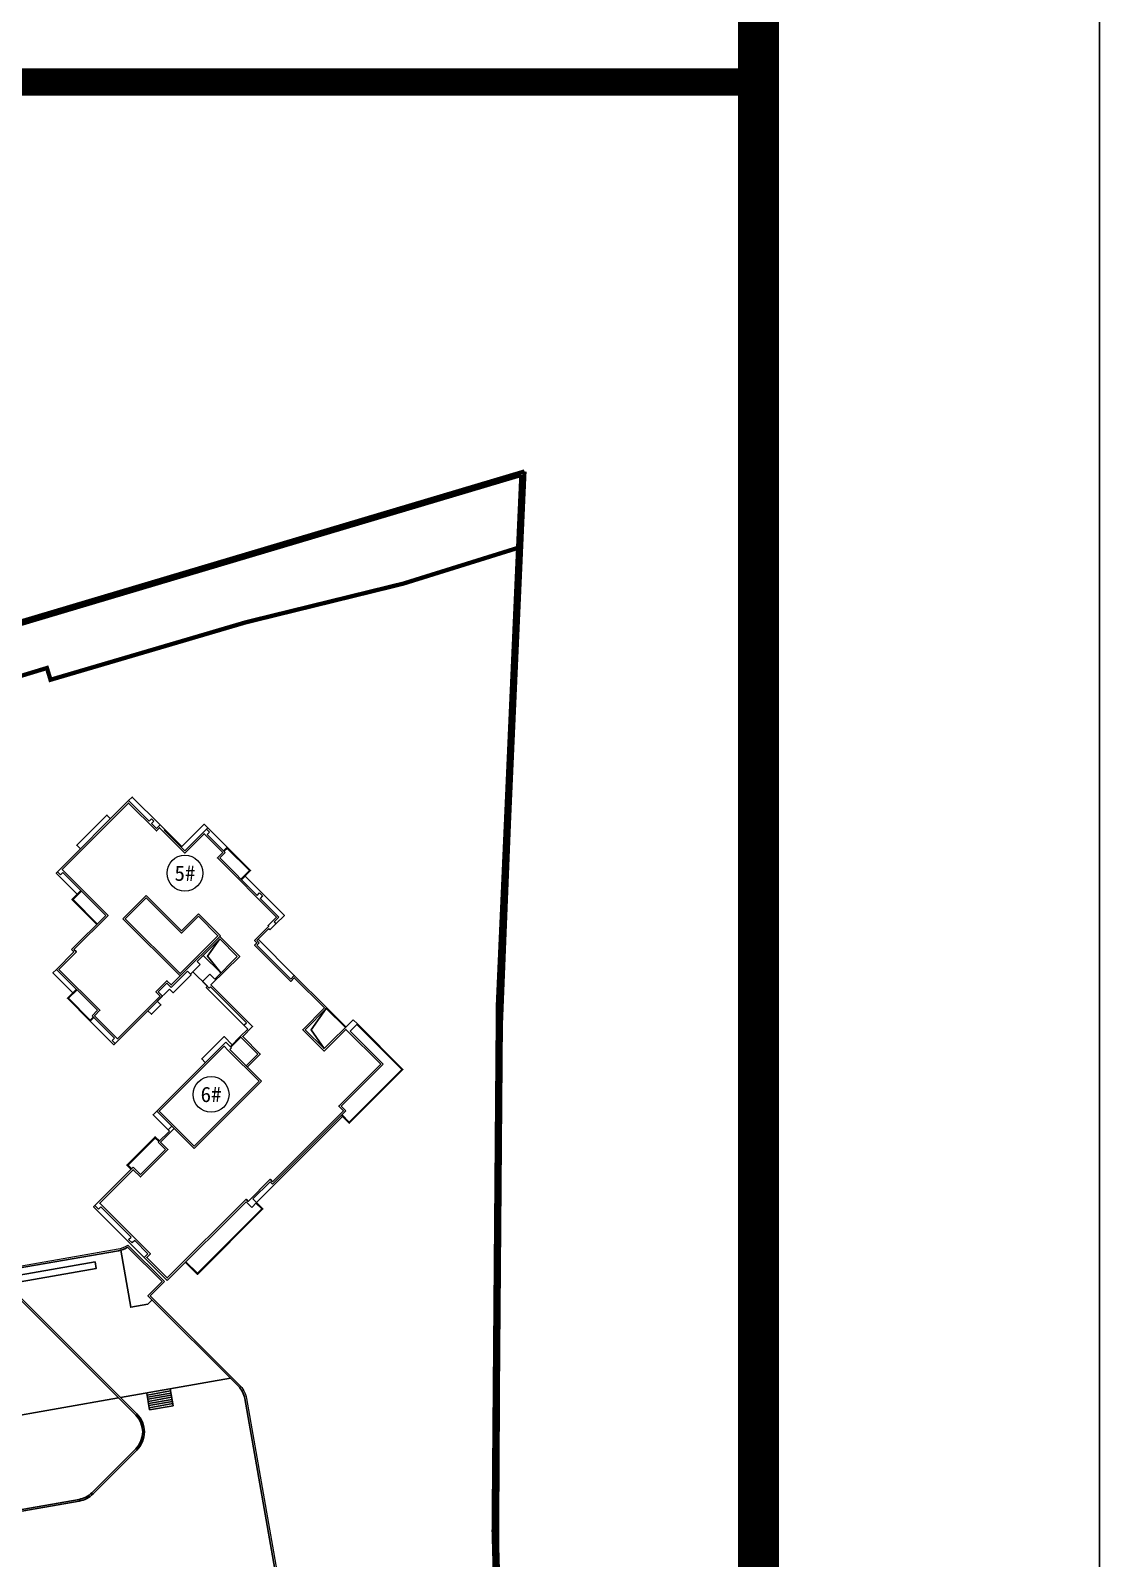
# Model space of a CAD drawing. Header units: millimetres. Extents: x 434053 to 1059003, y -2417481 to 936527.
# Drawn here: x 619283 to 620851, y -2229768 to -2227526 of the extents above; entities that cross this region are included whole.
import ezdxf
from ezdxf.enums import TextEntityAlignment as Align
from ezdxf.lldxf.tags import DXFTag

# ---------------------------------------------------------------- set-up
doc = ezdxf.new("R2010")
doc.units = ezdxf.units.MM
doc.header["$LTSCALE"] = 1000
doc.header["$MEASUREMENT"] = 0
doc.linetypes.add('示意图$0$DASHDOT', pattern=[25.4, 12.7, -6.35, 0, -6.35])
for name, color, linetype in [('A-ANNO-TTLB', 7, 'Continuous'), ('TITLIN', 7, 'Continuous'), ('图框层', 3, 'Continuous'), ('图签 A1$0$净用地范围线', 6, 'Continuous'), ('建筑轮廓-首层平台', 90, 'Continuous'), ('示意图$0$_平面辅助线', 7, 'Continuous'), ('示意图$0$净用地范围线', 6, 'Continuous'), ('示意图$0$图签 A1$0$净用地范围线', 6, 'Continuous'), ('示意图$0$坐标编号', 51, 'Continuous'), ('示意图$0$建筑轮廓-窗-阳台', 255, 'Continuous')]:
    doc.layers.add(name, color=color, linetype=linetype)
for name, color, linetype, lineweight in [('示意图$0$建筑物信息', 7, 'Continuous', 0), ('示意图$0$建筑轮廓-塔楼', 4, 'Continuous', 0), ('示意图$0$绿化系统', 106, 'Continuous', 5)]:
    doc.layers.add(name, color=color, linetype=linetype, lineweight=lineweight)
doc.styles.add('示意图$0$-黑体', font='simhei.ttf', dxfattribs={"width": 0.7})
tags = doc.linetypes.add('图签 A1$0$DASHDOT', pattern=[1, 0.5, -0.25, 0, -0.25]).pattern_tags.tags
tags[10:11] = [DXFTag(74, 4), DXFTag(75, 0), DXFTag(340, '0'), DXFTag(46, 1.0), DXFTag(50, 0.0), DXFTag(44, 0.0), DXFTag(45, 0.0)]
tags[8:9] = [DXFTag(74, 4), DXFTag(75, 0), DXFTag(340, '0'), DXFTag(46, 1.0), DXFTag(50, 0.0), DXFTag(44, 0.0), DXFTag(45, 0.0)]
tags[6:7] = [DXFTag(74, 4), DXFTag(75, 0), DXFTag(340, '0'), DXFTag(46, 1.0), DXFTag(50, 0.0), DXFTag(44, 0.0), DXFTag(45, 0.0)]
tags[4:5] = [DXFTag(74, 4), DXFTag(75, 0), DXFTag(340, '0'), DXFTag(46, 1.0), DXFTag(50, 0.0), DXFTag(44, 0.0), DXFTag(45, 0.0)]
tags = doc.linetypes.add('示意图$0$图签 A1$0$DASHDOT', pattern=[1, 0.5, -0.25, 0, -0.25]).pattern_tags.tags
tags[10:11] = [DXFTag(74, 4), DXFTag(75, 0), DXFTag(340, '0'), DXFTag(46, 1.0), DXFTag(50, 0.0), DXFTag(44, 0.0), DXFTag(45, 0.0)]
tags[8:9] = [DXFTag(74, 4), DXFTag(75, 0), DXFTag(340, '0'), DXFTag(46, 1.0), DXFTag(50, 0.0), DXFTag(44, 0.0), DXFTag(45, 0.0)]
tags[6:7] = [DXFTag(74, 4), DXFTag(75, 0), DXFTag(340, '0'), DXFTag(46, 1.0), DXFTag(50, 0.0), DXFTag(44, 0.0), DXFTag(45, 0.0)]
tags[4:5] = [DXFTag(74, 4), DXFTag(75, 0), DXFTag(340, '0'), DXFTag(46, 1.0), DXFTag(50, 0.0), DXFTag(44, 0.0), DXFTag(45, 0.0)]

# ---------------------------------------------------------------- blocks, each defined once
blk = doc.blocks.new('asdfgafg示意图$0$dfhghj')
at = {"color": 0, "linetype": 'ByBlock'}
for points in [[(-2403, 57566), (-1080, 58493, -0.153915), (526, 58999), (13579, 58999, 0.090583), (14710, 59206), (17984, 54541), (16074, 53201), (24652, 40969, -0.1540985), (25159, 39361), (25159, 18388), (24645, 18388), (24645, 17492)], [(5723, 31443), (11672, 35614, 0.4142131), (12407, 39793), (779, 56377, 0.4142136), (-3399, 57111)], [(5605, 31604), (11558, 35778, 0.4142131), (12243, 39678), (616, 56262, 0.4142136), (-3285, 56947, 0.4142136)], [(-18141, 41898), (-18141, 41898), (-18141, 45075, -0.2443674), (-16948, 47366), (-3283, 56949)], [(-19018, 14830), (-20791, 14825), (-20791, 38533, -0.2385104), (-19650, 40788), (-18341, 41751)], [(-18341, 41999), (-18341, 33899, 0.4166668), (-15341, 30924), (4001, 30899, 0.1547311), (5723, 31443)], [(-18141, 41999), (-18141, 33899, 0.4166668), (-15342, 31124, -0.0024153), (-15341, 31124), (4001, 31099, 0.1544003), (5605, 31604, 0.1544003)]]:
    blk.add_lwpolyline(points, format="xyb", dxfattribs=at)
for points in [[(10659, 58199), (959, 58199), (959, 57399), (10659, 57399), (10659, 58199)], [(13859, 58999), (13859, 52220), (15890, 52220), (16474, 52629)], [(-18141, 41999), (10615, 41999)], [(10860, 41999), (23929, 41999)], [(16753, 41999), (16753, 39999), (13959, 39999), (13959, 41999)], [(13959, 41749), (16753, 41749)], [(13959, 41499), (16753, 41499)], [(13959, 41249), (16753, 41249)], [(13959, 40999), (16753, 40999)], [(13959, 40749), (16753, 40749)], [(13959, 40499), (16753, 40499)], [(13959, 40249), (16753, 40249)], [(-5141, -25776), (-5141, -29801), (-341, -29801), (-341, -25776)], [(1459, -25776), (1459, -29801), (6259, -29801), (6259, -25776)], [(8059, -25776), (8059, -29801), (12859, -29801), (12859, -25776)]]:
    blk.add_lwpolyline(points, dxfattribs=at)
at = {"layer": '示意图$0$建筑轮廓-塔楼'}
blk.add_lwpolyline([(-10141, 9099), (17859, 9099), (17859, -15701), (-10141, -15701)], close=True, dxfattribs=at)
at = {"layer": '示意图$0$建筑轮廓-窗-阳台'}
blk.add_lwpolyline([(-13191, 18999), (20909, 18999), (20909, 17999), (21639, 18004), (24920, 17249), (26741, 14416), (26741, 13749), (27709, 13749), (27709, -20351), (26741, -20351), (26741, -21018), (24920, -23850), (21661, -24601), (20909, -24601), (20909, -25601), (-13191, -25601), (-13191, -24606), (-13921, -24606), (-17202, -23850), (-18991, -21067), (-18991, -20351), (-19991, -20351), (-19989, 13749), (-19023, 13752), (-19023, 14416), (-17202, 17249), (-13921, 18004), (-13191, 17999), (-13191, 18999)], dxfattribs=at)
blk.add_lwpolyline([(-9941, 8899), (17659, 8899), (17659, -15501), (-9941, -15501)], close=True, dxfattribs=at)
at = {"layer": '示意图$0$绿化系统', "color": 4}
for points in [[(-19491, 14629), (-20991, 14624), (-20991, 38533, -0.2385104), (-19769, 40949), (-18341, 41999), (-18341, 45075, -0.2443674), (-17063, 47530), (-1195, 58657, -0.153915), (526, 59199), (13579, 59199, 0.1035619), (14782, 59451), (18263, 54492), (16352, 53152), (24815, 41084, -0.1540985), (25359, 39361), (25359, 18188), (24845, 18188), (24845, 17492)], [(1189, 19387, 0.5677405), (-71, 19387), (-71, 19174), (-546, 19174), (-546, 19199), (-576, 19199), (-576, 19349), (-4906, 19349), (-4906, 19199), (-4936, 19199), (-4936, 19174), (-5411, 19174), (-5411, 19387, 0.5677405), (-6671, 19387), (-6671, 19174), (-7146, 19174), (-7146, 19199), (-7176, 19199), (-7176, 19349), (-11506, 19349), (-11506, 19199), (-11536, 19199), (-11536, 19174), (-12011, 19174), (-12011, 19387, 0.5677405), (-13271, 19387), (-13271, 19124), (-13391, 19124), (-13391, 18174), (-13960, 18174), (-13966, 18199), (-13966, 18498), (-14066, 18498), (-14066, 18197), (-17339, 17443), (-19150, 14624), (-19491, 14624), (-19491, 14524), (-19191, 14524), (-19166, 14508), (-19166, 13949), (-20089, 13949), (-20089, 13829), (-20379, 13829, 0.5677121), (-20379, 12570), (-20166, 12570), (-20166, 12094), (-20191, 12094), (-20191, 12064), (-20341, 12064), (-20341, 7735), (-20191, 7735), (-20191, 7704), (-20166, 7704), (-20166, 7229), (-20379, 7229, 0.5677121), (-20379, 5970), (-20166, 5970), (-20166, 5494), (-20191, 5494), (-20191, 5464), (-20341, 5464), (-20341, 1135), (-20191, 1135), (-20191, 1104), (-20166, 1104), (-20166, 629), (-20379, 629, 0.5677121), (-20379, -630), (-20166, -630), (-20166, -1106), (-20191, -1106), (-20191, -1136), (-20341, -1136), (-20341, -5466), (-20191, -5466), (-20191, -5496), (-20166, -5496), (-20166, -5971), (-20379, -5971, 0.5677121), (-20379, -7230), (-20166, -7230), (-20166, -7706), (-20191, -7706), (-20191, -7736), (-20341, -7736), (-20341, -12066), (-20191, -12066), (-20191, -12096), (-20166, -12096), (-20166, -12571), (-20379, -12571, 0.5677121), (-20379, -13830), (-20166, -13830), (-20166, -14306), (-20191, -14306), (-20191, -14336), (-20341, -14336), (-20341, -18666), (-20191, -18666), (-20191, -18696), (-20166, -18696), (-20166, -19171), (-20379, -19171, 0.567935), (-20379, -20430), (-20089, -20430), (-20089, -20551), (-19166, -20551), (-19166, -21110), (-19191, -21126), (-19491, -21126), (-19491, -21226), (-19150, -21226), (-17338, -24044), (-14066, -24798), (-14066, -25099), (-13966, -25099), (-13966, -24801), (-13960, -24776), (-13391, -24776), (-13391, -25725), (-13270, -25725), (-13270, -25989, 0.5677405), (-12011, -25989), (-12011, -25776), (-11536, -25776), (-11536, -25801), (-11506, -25801), (-11506, -25951), (-7176, -25951), (-7176, -25801), (-7146, -25801), (-7146, -25776), (-6670, -25776), (-6670, -25989, 0.5677405), (-5411, -25989), (-5411, -25776), (-4936, -25776), (-4936, -25801), (-4906, -25801), (-4906, -25951), (-576, -25951), (-576, -25801), (-546, -25801), (-546, -25776), (-70, -25776), (-70, -25989, 0.5677405), (1189, -25989), (1189, -25776), (1664, -25776), (1664, -25801), (1694, -25801), (1694, -25951), (6024, -25951), (6024, -25801), (6055, -25801), (6054, -25776), (6529, -25776), (6529, -25989, 0.5677405), (7789, -25989), (7789, -25776), (8264, -25776), (8264, -25801), (8294, -25801), (8294, -25951), (12624, -25951), (12624, -25801), (12654, -25801), (12654, -25776), (13129, -25776), (13129, -25989, 0.5677405), (14389, -25989), (14389, -25776), (14864, -25776), (14864, -25801), (14894, -25801), (14894, -25951), (19224, -25951), (19224, -25801), (19254, -25801), (19254, -25776), (19729, -25776), (19729, -25989, 0.5677405), (20989, -25989), (20989, -25725), (21109, -25725), (21109, -24776), (21678, -24776), (21684, -24801), (21684, -25099), (21784, -25099), (21784, -24798), (25057, -24044), (26868, -21226), (27209, -21226), (27209, -21126), (26909, -21126), (26884, -21110), (26884, -20551), (27807, -20551), (27807, -20430), (28097, -20430, 0.567935), (28097, -19171), (27884, -19171), (27884, -18696), (27909, -18696), (27909, -18666), (28059, -18666), (28059, -14336), (27909, -14336), (27909, -14306), (27884, -14306), (27884, -13831), (28097, -13831, 0.5677121), (28097, -12571), (27884, -12571), (27884, -12096), (27909, -12096), (27909, -12066), (28059, -12066), (28059, -7736), (27909, -7736), (27909, -7706), (27884, -7706), (27884, -7230), (28097, -7230, 0.5677121), (28097, -5971), (27884, -5971), (27884, -5496), (27909, -5496), (27909, -5466), (28059, -5466), (28059, -1136), (27909, -1136), (27909, -1106), (27884, -1106), (27884, -630), (28097, -630, 0.5677121), (28097, 629), (27884, 629), (27884, 1104), (27909, 1104), (27909, 1134), (28059, 1134), (28059, 5464), (27909, 5464), (27909, 5494), (27884, 5494), (27884, 5970), (28097, 5970, 0.5677121), (28097, 7229), (27884, 7229), (27884, 7704), (27909, 7704), (27909, 7734), (28059, 7734), (28059, 12064), (27909, 12064), (27909, 12094), (27884, 12094), (27884, 12570), (28097, 12570, 0.5677121), (28097, 13829), (27807, 13829), (27807, 13949), (26884, 13949), (26884, 14508), (26909, 14524), (27209, 14524), (27209, 14624), (26869, 14624), (25057, 17443), (21784, 18197), (21784, 18498), (21684, 18498), (21684, 18199), (21678, 18174), (21109, 18174), (21109, 19124), (20989, 19124), (20989, 19387, 0.5677405), (19729, 19387), (19729, 19174), (19254, 19174), (19254, 19199), (19224, 19199), (19224, 19349), (14894, 19349), (14894, 19199), (14864, 19199), (14864, 19174), (14389, 19174), (14389, 19387, 0.5677405), (13130, 19387), (13129, 19174), (12654, 19174), (12654, 19199), (12624, 19199), (12624, 19349), (8294, 19349), (8294, 19199), (8264, 19199), (8264, 19174), (7789, 19174), (7789, 19387, 0.5677405), (6529, 19387), (6529, 19174), (6054, 19174), (6055, 19199), (6024, 19199), (6024, 19349), (1694, 19349), (1694, 19199), (1664, 19199), (1664, 19174), (1189, 19174), (1189, 19387)]]:
    blk.add_lwpolyline(points, format="xyb", dxfattribs=at)
blk = doc.blocks.new('asdfgafg示意图$0$adfasgfttew')
blk.add_circle((0, 0), 3.5)
blk = doc.blocks.new('asdfgafg示意图$0$DSFGQ4G65E')
at = {"layer": '示意图$0$_平面辅助线', "linetype": 'ByBlock', "elevation": 0}
blk.add_lwpolyline([(711633.76, 2542290.87), (711632.17, 2542289.28), (711633.02, 2542288.43), (711629.8, 2542285.21), (711628.95, 2542286.06), (711625.03, 2542282.13), (711630.97, 2542276.19), (711630.54, 2542275.77), (711632.95, 2542273.37), (711642.18, 2542282.59), (711642.42, 2542282.35), (711645, 2542284.93), (711645.29, 2542284.64), (711653.6, 2542292.95), (711653.03, 2542293.52), (711657.95, 2542298.43), (711653.88, 2542302.5), (711651.33, 2542299.95), (711648.82, 2542302.46), (711651.37, 2542305.01), (711647.83, 2542308.54), (711647.41, 2542308.12), (711643.17, 2542312.36), (711643.45, 2542312.65), (711643.17, 2542312.93), (711644.83, 2542314.59), (711644.76, 2542314.66), (711645.75, 2542315.65), (711638.82, 2542322.58), (711639.45, 2542323.22), (711637.26, 2542325.41), (711635, 2542323.15), (711632.03, 2542326.12), (711631.68, 2542325.76), (711628.42, 2542329.02), (711620.65, 2542321.24), (711626.02, 2542315.86), (711622.02, 2542311.87), (711622.31, 2542311.58), (711620.26, 2542309.53), (711625.06, 2542304.73), (711624.43, 2542304.09), (711627.12, 2542301.4), (711632.1, 2542306.39), (711631.61, 2542306.88), (711632.91, 2542308.19), (711633.41, 2542307.7), (711634.47, 2542308.76)], dxfattribs=at)
at = {"layer": '示意图$0$_平面辅助线', "linetype": 'ByBlock'}
for points in [[(711633.2, 2542307.2), (711633.62, 2542306.78), (711635.74, 2542308.9), (711635.67, 2542308.97)], [(711637.65, 2542307.55), (711637.51, 2542307.41), (711641.93, 2542302.99)]]:
    blk.add_lwpolyline(points, dxfattribs=at)
at = {"layer": '示意图$0$建筑轮廓-塔楼'}
for points in [[(711638, 2542307.48), (711637.86, 2542307.34), (711637.09, 2542308.12), (711637.93, 2542308.97), (711638.5, 2542308.4), (711641.15, 2542311.05), (711639.1, 2542313.11), (711636.45, 2542310.45), (711636.8, 2542310.1), (711635.67, 2542308.97), (711635.32, 2542309.32), (711633.41, 2542307.41), (711632.91, 2542307.91), (711631.89, 2542306.88), (711632.38, 2542306.39), (711626.83, 2542300.84), (711626.48, 2542301.19), (711626.76, 2542301.47), (711624.15, 2542304.09), (711624.78, 2542304.73), (711619.97, 2542309.53), (711622.02, 2542311.58), (711621.74, 2542311.87), (711625.74, 2542315.86), (711620.72, 2542320.88), (711620.43, 2542320.6), (711620.08, 2542320.95), (711628.42, 2542329.3), (711630.83, 2542326.89)], [(711630.83, 2542326.89), (711631.11, 2542327.18), (711631.39, 2542326.89), (711631.11, 2542326.61), (711631.68, 2542326.05), (711632.1, 2542326.47), (711632.67, 2542325.9), (711632.6, 2542325.83), (711635, 2542323.43), (711637.54, 2542325.97), (711637.9, 2542325.62), (711637.62, 2542325.34), (711639.74, 2542323.22), (711639.1, 2542322.58), (711643.48, 2542318.2), (711643.77, 2542318.48), (711644.12, 2542318.13), (711643.84, 2542317.84), (711646.03, 2542315.65), (711645.46, 2542315.08), (711645.68, 2542314.87), (711644.97, 2542314.17), (711644.83, 2542314.31), (711643.45, 2542312.93), (711643.73, 2542312.65), (711643.45, 2542312.36), (711647.41, 2542308.4), (711647.83, 2542308.83), (711651.65, 2542305.01), (711649.11, 2542302.46), (711651.33, 2542300.24), (711654.73, 2542303.63), (711655.22, 2542303.13), (711654.37, 2542302.29), (711658.23, 2542298.43), (711653.31, 2542293.52), (711653.88, 2542292.95), (711645.29, 2542284.36), (711645, 2542284.64), (711642.99, 2542282.63), (711643.41, 2542282.2), (711642.85, 2542281.64), (711642.18, 2542282.31), (711632.95, 2542273.08), (711630.26, 2542275.77), (711630.69, 2542276.19), (711629.13, 2542277.75), (711628.85, 2542277.47), (711628.42, 2542277.89), (711628.71, 2542278.17), (711625.17, 2542281.71), (711624.89, 2542281.43), (711624.46, 2542281.85), (711628.95, 2542286.34), (711629.8, 2542285.49), (711632.74, 2542288.43), (711631.89, 2542289.28), (711633.2, 2542290.58), (711633.05, 2542290.73), (711633.48, 2542291.15)], [(711630.47, 2542318.2), (711627.75, 2542315.47), (711634.47, 2542308.76), (711639.17, 2542313.46), (711636.59, 2542316.04), (711634.61, 2542314.06), (711630.47, 2542318.2)], [(711642.18, 2542298.22), (711642.18, 2542298.22), (711643.55, 2542299.6), (711641.5, 2542301.65), (711642.39, 2542302.53), (711641.93, 2542302.99), (711642.21, 2542303.28), (711638, 2542307.48)]]:
    blk.add_lwpolyline(points, dxfattribs=at)
blk.add_lwpolyline([(711639.81, 2542301.01), (711640.48, 2542300.34), (711640.27, 2542300.13), (711643.98, 2542296.42), (711636.1, 2542288.53), (711631.71, 2542292.92)], close=True, dxfattribs=at)
at = {"layer": '示意图$0$建筑轮廓-窗-阳台'}
for points in [[(711632.1, 2542326.47), (711628.85, 2542329.72), (711628.42, 2542329.3)], [(711622.77, 2542323.64), (711622.34, 2542324.07), (711625.88, 2542327.6), (711626.3, 2542327.18)], [(711637.69, 2542326.12), (711637.26, 2542326.54), (711634.65, 2542323.92), (711632.67, 2542325.9)], [(711639.95, 2542323.85), (711637.69, 2542326.12), (711637.54, 2542325.97)], [(711641.65, 2542320.03), (711642.71, 2542321.1), (711639.95, 2542323.85), (711639.52, 2542323.43)], [(711641.58, 2542320.11), (711642.57, 2542321.1), (711639.95, 2542323.71), (711639.6, 2542323.36)], [(711620.08, 2542320.95), (711619.94, 2542320.81), (711622.41, 2542318.34)], [(711645.68, 2542314.87), (711646.67, 2542315.86), (711642.07, 2542320.46)], [(711622.84, 2542318.76), (711621.78, 2542317.7), (711624.68, 2542314.8)], [(711622.91, 2542318.69), (711621.92, 2542317.7), (711624.75, 2542314.87)], [(711639.1, 2542313.11), (711637.65, 2542311.06), (711639.21, 2542309.11)], [(711642.32, 2542298.08), (711643.84, 2542299.6), (711641.79, 2542301.65), (711642.95, 2542302.82), (711638.07, 2542307.7), (711641.43, 2542311.05), (711639.1, 2542313.39)], [(711647.69, 2542308.69), (711647.83, 2542308.83), (711643.59, 2542313.07)], [(711637.16, 2542311.16), (711639.21, 2542309.11)], [(711619.97, 2542309.53), (711619.55, 2542309.11), (711621.88, 2542306.78)], [(711635.95, 2542309.25), (711637.65, 2542307.55)], [(711624.36, 2542303.88), (711623.93, 2542303.45), (711621.25, 2542306.14), (711622.31, 2542307.2)], [(711624.29, 2542303.95), (711623.93, 2542303.59), (711621.39, 2542306.14), (711622.38, 2542307.13)], [(711630.69, 2542304.69), (711631.11, 2542304.27), (711632.21, 2542305.36), (711631.78, 2542305.79), (711633.2, 2542307.2)], [(711651.58, 2542304.94), (711649.8, 2542302.43), (711651.33, 2542300.24)], [(711651.58, 2542304.94), (711653.81, 2542302.71)], [(711651.65, 2542305.01), (711653.88, 2542302.78)], [(711623.93, 2542303.45), (711626.69, 2542300.7), (711626.83, 2542300.84)], [(711653.35, 2542292.42), (711654.27, 2542291.5), (711660.56, 2542297.8), (711655.22, 2542303.13)], [(711653.42, 2542292.49), (711654.27, 2542291.64), (711660.42, 2542297.8), (711655.15, 2542303.06)], [(711637.4, 2542298.61), (711636.98, 2542299.03), (711639.6, 2542301.65), (711640.55, 2542300.7)], [(711641.5, 2542301.65), (711640.34, 2542300.48)], [(711641.58, 2542301.58), (711640.41, 2542300.41)], [(711631.71, 2542292.92), (711631.29, 2542292.49), (711633.05, 2542290.73)], [(711643.41, 2542282.2), (711653.49, 2542292.28), (711653.35, 2542292.42)], [(711628.71, 2542286.09), (711628.21, 2542286.59), (711631.53, 2542289.91), (711632.03, 2542289.42)], [(711628.78, 2542286.16), (711628.35, 2542286.59), (711631.53, 2542289.77), (711631.96, 2542289.35)], [(711630.26, 2542275.77), (711624.32, 2542281.71), (711624.46, 2542281.85)], [(711635.07, 2542275.2), (711636.48, 2542273.79), (711644.16, 2542281.46), (711643.41, 2542282.2)], [(711635.14, 2542275.28), (711636.48, 2542273.93), (711644.01, 2542281.46), (711643.34, 2542282.13)]]:
    blk.add_lwpolyline(points, dxfattribs=at)
for points in [[(711636.59, 2542315.76), (711634.61, 2542313.78), (711630.47, 2542317.91), (711628.03, 2542315.47), (711634.47, 2542309.04), (711638.89, 2542313.46)], [(711640.06, 2542300.06), (711643.7, 2542296.42), (711636.1, 2542288.82), (711631.99, 2542292.92), (711639.6, 2542300.52), (711640.06, 2542300.06)]]:
    blk.add_lwpolyline(points, close=True, dxfattribs=at)
at = {"layer": '示意图$0$建筑物信息'}
ref = blk.add_blockref('asdfgafg示意图$0$adfasgfttew', (711635.02, 2542320.8), dxfattribs=dict(at, xscale=0.6, yscale=0.6, zscale=0.6))
ref.add_attrib('1', '5#', dxfattribs={"layer": '0', "height": 1.8, "style": '示意图$0$-黑体'}).set_placement((711635.02, 2542320.8), align=Align.MIDDLE_CENTER)
ref = blk.add_blockref('asdfgafg示意图$0$adfasgfttew', (711638.08, 2542294.88), dxfattribs=dict(at, xscale=0.6, yscale=0.6, zscale=0.6))
ref.add_attrib('1', '6#', dxfattribs={"layer": '0', "height": 1.8, "style": '示意图$0$-黑体'}).set_placement((711638.08, 2542294.88), align=Align.MIDDLE_CENTER)
blk = doc.blocks.new('asdfgafg示意图')
at = {"layer": '示意图$0$净用地范围线', "linetype": '示意图$0$DASHDOT', "ltscale": 0.2, "const_width": 0.5}
blk.add_lwpolyline([(711673.28, 2542181.81, -0.025817), (711674.26, 2542359), (711660.6, 2542354.74), (711642.17, 2542350.21), (711619.27, 2542343.47), (711618.85, 2542344.85), (711615.79, 2542343.92)], format="xyb", dxfattribs=at)
at = {"layer": '示意图$0$图签 A1$0$净用地范围线', "color": 1, "linetype": '示意图$0$图签 A1$0$DASHDOT', "ltscale": 10, "const_width": 0.5}
blk.add_lwpolyline([(711673.28, 2542181.81, -0.027114), (711674.79, 2542367.88), (711612.48, 2542349.31), (711598.82, 2542385.32), (711549.02, 2542368.98), (711485.39, 2542359.23), (711475.39, 2542358.7), (711476.77, 2542157.32), (711486.69, 2542149.05), (711673.28, 2542181.81)], format="xyb", close=True, dxfattribs=at)
at = {"layer": '示意图$0$坐标编号', "color": 0}
blk.add_blockref('asdfgafg示意图$0$DSFGQ4G65E', (0, 0.01), dxfattribs=at)
at = {"layer": '示意图$0$建筑轮廓-窗-阳台', "xscale": 0.001, "yscale": 0.001, "zscale": 0.001, "rotation": 9.958774256130848}
blk.add_blockref('asdfgafg示意图$0$dfhghj', (711624.05, 2542216.12), dxfattribs=at)
blk = doc.blocks.new('asdfgafgA$C68E668AA')
at = {"layer": '图签 A1$0$净用地范围线', "color": 1, "linetype": '图签 A1$0$DASHDOT', "ltscale": 0.3, "const_width": 0.0625}
blk.add_lwpolyline([(23.321, 4.097, -0.027114), (23.511, 27.355), (15.721, 25.034), (14.014, 29.536), (7.789, 27.493), (-0.165, 26.275), (-1.415, 26.208), (-1.242, 1.036), (-0.002, 0.002), (23.321, 4.097)], format="xyb", close=True, dxfattribs=at)
at = {"xscale": 0.125236813593198, "yscale": 0.125236813593198, "zscale": 0.125236813593198, "rotation": 1.642517962813575e-05}
blk.add_blockref('asdfgafg示意图', (-89104.235, -318370.672), dxfattribs=at)
blk = doc.blocks.new('asdfgafglogo2021h')
at = {"layer": 'TITLIN', "const_width": 80}
blk.add_lwpolyline([(392492.5, -19768.5), (398992.5, -19768.5)], dxfattribs=at)
blk = doc.blocks.new('asdfgafg21GZ_LABEL3')
at = {"xscale": 0.01, "yscale": 0.01, "zscale": 0.01}
blk.add_blockref('asdfgafglogo2021h', (-3989.925, 166.192), dxfattribs=at)
blk = doc.blocks.new('asdfdfsdh')
at = {"const_width": 40}
blk.add_lwpolyline([(27625.4, 3750), (27625.4, 500)], dxfattribs=at)
blk.add_lwpolyline([(27625.4, 3750), (27625.4, 500)], dxfattribs=at)
at = {"layer": 'A-ANNO-TTLB'}
blk.add_lwpolyline([(0, 42050), (29700, 42050), (29700, 0), (0, 0)], close=True, dxfattribs=at)
for points, const_width in [([(500, 40800), (500, 500), (29200, 500), (29200, 40800)], 60), ([(27625.4, 3741.5), (27625.4, 491.5), (23600, 491.5), (23600, 3741.5)], 33.3)]:
    blk.add_lwpolyline(points, close=True, dxfattribs=dict(at, const_width=const_width))
at = {"layer": '图框层', "xscale": 50.00000001002963, "yscale": 50.00000001002963, "zscale": 50.00000001002963, "rotation": 270}
blk.add_blockref('asdfgafg21GZ_LABEL3', (29200, 500), dxfattribs=at)
at = {"layer": '建筑轮廓-首层平台', "xscale": 100, "yscale": 100, "zscale": 100, "rotation": 270}
blk.add_blockref('asdfgafgA$C68E668AA', (24313.2, 3199.1), dxfattribs=at)

msp = doc.modelspace()

# ---------------------------------------------------------------- block references
at = {"rotation": 90}
msp.add_blockref('asdfdfsdh', (620850.9, -2255226.3), dxfattribs=at)

doc.saveas('drawing.dxf')
